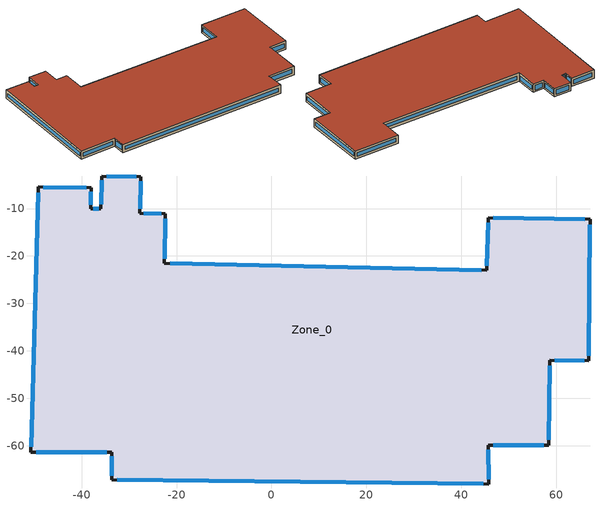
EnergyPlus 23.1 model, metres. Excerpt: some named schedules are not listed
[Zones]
Zone_0
 floor outside (90.1-2019 Nonresidential CZ 0 Exterior Floor (Mass)): 45.65,-11.95 67.11,-12.26 66.85,-42.12 58.67,-41.99 58.38,-59.84 45.67,-59.84 45.75,-68.04 -33.66,-67.17 -33.61,-61.37 -50.65,-61.4 -49.12,-5.47 -38.01,-5.66 -38.09,-10.02 -35.92,-10.05 -35.7,-3.15 -27.54,-3.34 -27.7,-11.04 -22.39,-11.12 -22.54,-21.54 45.37,-23.04 z4
 wall outside (UVal_0.2_Mass): 45.65,-11.95 45.37,-23.04 -22.54,-21.54 -22.39,-11.12 -27.7,-11.04 -27.54,-3.34 -35.7,-3.15 -35.92,-10.05 -38.09,-10.02 -38.01,-5.66 -49.12,-5.47 -50.65,-61.4 -33.61,-61.37 -33.66,-67.17 45.75,-68.04 45.67,-59.84 58.38,-59.84 58.67,-41.99 66.85,-42.12 67.11,-12.26 45.65,-11.95 z4:8
 window (90.1-2019 Nonresidential CZ 0 Glazing (Operable)): 45.62,-12.97 45.39,-22.02 / -39.03,-5.64 -48.1,-5.48 z5.02:6.98; 44.2,-23.01 -21.37,-21.57 / -49.15,-6.63 -50.62,-60.23 z5.17:6.83; -22.52,-20.54 -22.4,-12.12 z5.01:6.99; -23.22,-11.1 -26.86,-11.05 z4.83:7.17; -27.68,-10.1 -27.56,-4.28 z4.94:7.06; -28.5,-3.32 -34.74,-3.18 / 45.74,-67.08 45.68,-60.8 / 59.63,-42.01 65.9,-42.11 z4.96:7.04; -35.73,-4.07 -35.89,-9.14 z4.91:7.09; -36.43,-10.05 -37.58,-10.03 z4.5:7.5; -38.07,-9.25 -38.02,-6.42 z4.77:7.23; -49.57,-61.4 -34.69,-61.37 z5.08:6.92; -33.61,-62.23 -33.65,-66.31 z4.86:7.14; -32.48,-67.19 44.58,-68.02 z5.18:6.82; 46.71,-59.84 57.34,-59.84 z5.04:6.96; 58.4,-58.76 58.66,-43.08 z5.09:6.91; 66.86,-40.99 67.1,-13.39 z5.13:6.87; 66,-12.24 46.76,-11.97 z5.11:6.89
 roof outside (300mmInsulation 200mmConcrete): 45.65,-11.95 45.37,-23.04 -22.54,-21.54 -22.39,-11.12 -27.7,-11.04 -27.54,-3.34 -35.7,-3.15 -35.92,-10.05 -38.09,-10.02 -38.01,-5.66 -49.12,-5.47 -50.65,-61.4 -33.61,-61.37 -33.66,-67.17 45.75,-68.04 45.67,-59.84 58.38,-59.84 58.67,-41.99 66.85,-42.12 67.11,-12.26 z8
[Site:GroundTemperature:BuildingSurface]
18, 18, 18, 18, 18, 18, 18, 18, 18, 18, 18, 18
[Site:GroundReflectance]
0.2, 0.2, 0.2, 0.2, 0.2, 0.2, 0.2, 0.2, 0.2, 0.2, 0.2, 0.2
[Site:GroundReflectance:SnowModifier]
1, 1
[Site:WeatherStation]
Wind Sensor Height Above Ground {m}=10; Wind Speed Profile Exponent=0.22; Wind Speed Profile Boundary Layer Thickness {m}=370; Air Temperature Sensor Height Above Ground {m}=1.5
[SizingPeriod:WeatherFileConditionType] Use Weather File Daylight Saving Period=No; Use Weather File Rain and Snow Indicators=No
Name | Period Selection | Day Type
Extreme Summer Weather Period for Design | SummerExtreme | SummerDesignDay
Extreme Winter Weather Period for Design | WinterExtreme | WinterDesignDay
[Building]
Building: North Axis {deg}=0; Terrain=Suburbs; Loads Convergence Tolerance Value=0.04; Temperature Convergence Tolerance Value {deltaC}=0.25; Solar Distribution=FullExterior; Maximum Number of Warmup Days=25; Minimum Number of Warmup Days=6
[Construction]
UVal_0.2_Mass: Mineral Wool_0.194_UVal_0.2_Mass, General Concrete_0.2_UVal_0.2_Mass
90.1-2019 Nonresidential CZ 0 Exterior Floor (Mass): Stucco_0.025_90.1-2019 Nonresidential CZ 0 Exterior Floor (Mass), Mineral Wool_0.005244967487677573_90.1-2019 Nonresidential CZ 0 Exterior Floor (Mass), Concrete_0.102_90.1-2019 Nonresidential CZ 0 Exterior Floor (Mass), Carpet_0.02_90.1-2019 Nonresidential CZ 0 Exterior Floor (Mass)
300mmInsulation 200mmConcrete: XPS Board_0.3_300mmInsulation 200mmConcrete, General Concrete_0.2_300mmInsulation 200mmConcrete
90.1-2019 Nonresidential CZ 0 Glazing (Operable): 90.1-2019 Nonresidential CZ 0 Glazing (Operable)Window
[Material]
Mineral Wool_0.194_UVal_0.2_Mass: Roughness=Rough; @UVal_0.2_Mass:Mineral Wool-Thickness@ [m]=0.194; @UVal_0.2_Mass:Mineral Wool-Conductivity@ [W/m-K]=0.041; @UVal_0.2_Mass:Mineral Wool-Density@ [kg/m3]=155; @UVal_0.2_Mass:Mineral Wool-SpecificHeat@ [J/kg-K]=1130; @UVal_0.2_Mass:Mineral Wool-ThermalEmittance@=0.9; @UVal_0.2_Mass:Mineral Wool-SolarAbsorptance@=0.7; @UVal_0.2_Mass:Mineral Wool-VisibleAbsorptance@=0.7
General Concrete_0.2_UVal_0.2_Mass: Roughness=Rough; @UVal_0.2_Mass:General Concrete-Thickness@ [m]=0.2; @UVal_0.2_Mass:General Concrete-Conductivity@ [W/m-K]=2; @UVal_0.2_Mass:General Concrete-Density@ [kg/m3]=2400; @UVal_0.2_Mass:General Concrete-SpecificHeat@ [J/kg-K]=950; @UVal_0.2_Mass:General Concrete-ThermalEmittance@=0.9; @UVal_0.2_Mass:General Concrete-SolarAbsorptance@=0.7; @UVal_0.2_Mass:General Concrete-VisibleAbsorptance@=0.7
Stucco_0.025_90.1-2019 Nonresidential CZ 0 Exterior Floor (Mass): Roughness=Smooth; @90.1-2019 Nonresidential CZ 0 Exterior Floor (Mass):Stucco-Thickness@ [m]=0.025; @90.1-2019 Nonresidential CZ 0 Exterior Floor (Mass):Stucco-Conductivity@ [W/m-K]=0.72; @90.1-2019 Nonresidential CZ 0 Exterior Floor (Mass):Stucco-Density@ [kg/m3]=1856; @90.1-2019 Nonresidential CZ 0 Exterior Floor (Mass):Stucco-SpecificHeat@ [J/kg-K]=840; @90.1-2019 Nonresidential CZ 0 Exterior Floor (Mass):Stucco-ThermalEmittance@=0.9; @90.1-2019 Nonresidential CZ 0 Exterior Floor (Mass):Stucco-SolarAbsorptance@=0.7; @90.1-2019 Nonresidential CZ 0 Exterior Floor (Mass):Stucco-VisibleAbsorptance@=0.7
Mineral Wool_0.005244967487677573_90.1-2019 Nonresidential CZ 0 Exterior Floor (Mass): Roughness=Rough; @90.1-2019 Nonresidential CZ 0 Exterior Floor (Mass):Mineral Wool-Thickness@ [m]=0.00524497; @90.1-2019 Nonresidential CZ 0 Exterior Floor (Mass):Mineral Wool-Conductivity@ [W/m-K]=0.041; @90.1-2019 Nonresidential CZ 0 Exterior Floor (Mass):Mineral Wool-Density@ [kg/m3]=155; @90.1-2019 Nonresidential CZ 0 Exterior Floor (Mass):Mineral Wool-SpecificHeat@ [J/kg-K]=1130; @90.1-2019 Nonresidential CZ 0 Exterior Floor (Mass):Mineral Wool-ThermalEmittance@=0.9; @90.1-2019 Nonresidential CZ 0 Exterior Floor (Mass):Mineral Wool-SolarAbsorptance@=0.7; @90.1-2019 Nonresidential CZ 0 Exterior Floor (Mass):Mineral Wool-VisibleAbsorptance@=0.7
Concrete_0.102_90.1-2019 Nonresidential CZ 0 Exterior Floor (Mass): Roughness=Rough; @90.1-2019 Nonresidential CZ 0 Exterior Floor (Mass):Concrete-Thickness@ [m]=0.102; @90.1-2019 Nonresidential CZ 0 Exterior Floor (Mass):Concrete-Conductivity@ [W/m-K]=2; @90.1-2019 Nonresidential CZ 0 Exterior Floor (Mass):Concrete-Density@ [kg/m3]=2400; @90.1-2019 Nonresidential CZ 0 Exterior Floor (Mass):Concrete-SpecificHeat@ [J/kg-K]=950; @90.1-2019 Nonresidential CZ 0 Exterior Floor (Mass):Concrete-ThermalEmittance@=0.9; @90.1-2019 Nonresidential CZ 0 Exterior Floor (Mass):Concrete-SolarAbsorptance@=0.7; @90.1-2019 Nonresidential CZ 0 Exterior Floor (Mass):Concrete-VisibleAbsorptance@=0.7
Carpet_0.02_90.1-2019 Nonresidential CZ 0 Exterior Floor (Mass): Roughness=MediumRough; @90.1-2019 Nonresidential CZ 0 Exterior Floor (Mass):Carpet-Thickness@ [m]=0.02; @90.1-2019 Nonresidential CZ 0 Exterior Floor (Mass):Carpet-Conductivity@ [W/m-K]=0.06; @90.1-2019 Nonresidential CZ 0 Exterior Floor (Mass):Carpet-Density@ [kg/m3]=288; @90.1-2019 Nonresidential CZ 0 Exterior Floor (Mass):Carpet-SpecificHeat@ [J/kg-K]=1380; @90.1-2019 Nonresidential CZ 0 Exterior Floor (Mass):Carpet-ThermalEmittance@=0.9; @90.1-2019 Nonresidential CZ 0 Exterior Floor (Mass):Carpet-SolarAbsorptance@=0.7; @90.1-2019 Nonresidential CZ 0 Exterior Floor (Mass):Carpet-VisibleAbsorptance@=0.7
XPS Board_0.3_300mmInsulation 200mmConcrete: Roughness=Rough; @300mmInsulation 200mmConcrete:XPS Board-Thickness@ [m]=0.3; @300mmInsulation 200mmConcrete:XPS Board-Conductivity@ [W/m-K]=0.034; @300mmInsulation 200mmConcrete:XPS Board-Density@ [kg/m3]=35; @300mmInsulation 200mmConcrete:XPS Board-SpecificHeat@ [J/kg-K]=1400; @300mmInsulation 200mmConcrete:XPS Board-ThermalEmittance@=0.9; @300mmInsulation 200mmConcrete:XPS Board-SolarAbsorptance@=0.7; @300mmInsulation 200mmConcrete:XPS Board-VisibleAbsorptance@=0.7
General Concrete_0.2_300mmInsulation 200mmConcrete: Roughness=Rough; @300mmInsulation 200mmConcrete:General Concrete-Thickness@ [m]=0.2; @300mmInsulation 200mmConcrete:General Concrete-Conductivity@ [W/m-K]=2; @300mmInsulation 200mmConcrete:General Concrete-Density@ [kg/m3]=2400; @300mmInsulation 200mmConcrete:General Concrete-SpecificHeat@ [J/kg-K]=950; @300mmInsulation 200mmConcrete:General Concrete-ThermalEmittance@=0.9; @300mmInsulation 200mmConcrete:General Concrete-SolarAbsorptance@=0.7; @300mmInsulation 200mmConcrete:General Concrete-VisibleAbsorptance@=0.7
[WindowMaterial:SimpleGlazingSystem]
90.1-2019 Nonresidential CZ 0 Glazing (Operable)Window: @90.1-2019 Nonresidential CZ 0 Glazing (Operable)-UValue@=3.52052; @90.1-2019 Nonresidential CZ 0 Glazing (Operable)-SolarHeatGainCoefficient@=0.2; @90.1-2019 Nonresidential CZ 0 Glazing (Operable)-VisibleTransmittance@=0.22
[Zone]
Zone_0: Rotation [deg]=0; Type=1; Multiplier=1; Volume [m3]=22148.4; Area [m2]=5537.09; Zone Inside Convection Algorithm=TARP; Zone Outside Convection Algorithm=DOE-2
[People]
People Zone_0: Zone or ZoneList=Zone_0; OccupancySchedule=occOffice; Number of People Calculation Method=People/Area; PeopleDensity [person/m2]=0.7; Fraction Radiant=0.3; Sensible Heat Fraction=AUTOCALCULATE; Activity Level Schedule=Zone_0PeopleActivity; Carbon Dioxide Generation Rate [m3/s-W]=3.82e-08; Enable ASHRAE 55 Comfort Warnings=No; Mean Radiant Temperature Calculation Type=ZoneAveraged; Work Efficiency Schedule=Zone_0WorkEfficiency; Clothing Insulation Calculation Method=DynamicClothingModelASHRAE55; Air Velocity Schedule=AirSpeed 0; Thermal Comfort Model 1 Type=AdaptiveASH55
[ElectricEquipment]
Zone_0 Equipment: Zone or ZoneList=Zone_0; EquipmentAvailibilitySchedule=equipOffice; Design Level Calculation Method=Watts/Area; EquipmentPowerDensity [W/m2]=10; Fraction Latent=0; Fraction Radiant=.2; Fraction Lost=0
[Lights]
Zone_0 General lighting: Zone or ZoneList=Zone_0; LightsAvailibilitySchedule=lightsOffice; Design Level Calculation Method=Watts/Area; LightingPowerDensity [W/m2]=10; Return Air Fraction=0; Fraction Radiant=.42; Fraction Visible=.18; Fraction Replaceable=1
[Daylighting:Controls]
Zone_0_DaylCtrl: Zone=Zone_0; Daylighting Method=SplitFlux; @Zone_0-LightsAvailibilitySchedule@=lightsOffice; Lighting control type { 1 = continuous,2 = stepped,3 = continuous / off}=Continuous; Minimum Input Power Fraction for Continuous Dimming Control=0.1; Minimum Light Output Fraction for Continuous Dimming Control=0.1; Number of Stepped Control Steps=3; Probability Lighting will be Reset When Needed in Manual Stepped Control=1; Maximum Allowable Discomfort Glare Index=22; Daylighting Reference Point 1=Zone_0_DaylCtrlRefPt1; Fraction of Zone Controlled by Reference Point 1=1; @Zone_0-IlluminanceSetpoint@ [lux at Reference Point 1]=500
[ZoneVentilation:WindandStackOpenArea]
Zone_0NatVent_Buoy: Zone=Zone_0; Opening Area {m2}=501.294; Opening Area Fraction Schedule=NatVentAvail_Zone_0; Opening Effectiveness=0; Effective Angle {deg}=0; Height Difference {m}=0.449792; Discharge Coefficient for Opening=0.6; Minimum Indoor Temperature {C}=22; Maximum Indoor Temperature {C}=100; Delta Temperature {deltaC}=1; Minimum Outdoor Temperature {C}=0; Maximum Outdoor Temperature {C}=30; Maximum Wind Speed {m/s}=40
[ZoneInfiltration:DesignFlowRate]
Zone_0Infiltration: Zone or ZoneList=Zone_0; Schedule=On; Design Flow Rate Calculation Method=Flow/ExteriorArea; Flow per Exterior Surface Area [m3/s-m2]=0.00056896; @Zone_0-InfiltrationConstantCoefficient@=1; @Zone_0-InfiltrationTemperatureCoefficient@=0; @Zone_0-InfiltrationWindVelocityCoefficient@=0; @Zone_0-InfiltrationWindVelocitySquaredCoefficient@=0
[Zone equipment]
Zone_0: Zone_0 Ideal Loads Air
[Sizing:Zone]
Zone_0: Zone Cooling Design Supply Air Temperature Input Method=SupplyAirTemperature; Zone Cooling Design Supply Air Temperature {C}=12; Zone Heating Design Supply Air Temperature Input Method=SupplyAirTemperature; Zone Heating Design Supply Air Temperature {C}=35; Zone Cooling Design Supply Air Humidity Ratio {kgWater/kgDryAir}=0.009; Zone Heating Design Supply Air Humidity Ratio {kgWater/kgDryAir}=0.004; Design Specification Outdoor Air Object=Zone_0MinFreshAir; Zone Heating Sizing Factor=1.15; Zone Cooling Sizing Factor=1.15; Cooling Design Air Flow Method=DesignDay; Heating Design Air Flow Method=DesignDay
[ZoneControl:Thermostat]
Zone_0 Thermostat: Zone or ZoneList=Zone_0; Control Type Schedule=Zone_0_ZoneControlTypeSched; Control 1=Dual Setpoint - Zone Zone_0
[ThermostatSetpoint:DualSetpoint]
Dual Setpoint - Zone Zone_0: Heating Setpoint Temperature Schedule=Zone_0Heating_SP_Sch; Cooling Setpoint Temperature Schedule=Zone_0Cooling_SP_Sch
[DesignSpecification:OutdoorAir]
Zone_0MinFreshAir: Outdoor Air Method=Sum; @Zone_0-MinFreshAirPerson@ [m3/s-person]=0.01; @Zone_0-MinFreshAirArea@ [m3/s-m2]=0.001; MechVentSchedule=AllOn
[Schedule:Constant]
On: 1
AirSpeed 0: 0
Zone_0PeopleActivity: Any Number, 125.28
Zone_0WorkEfficiency: Any Number, 0
Zone_0_ZoneControlTypeSched: 4
[Schedule:Year]
occOffice: Fraction, occOffice_0, 1, 1, 12, 31
lightsOffice: Fraction, lightsOffice_0, 1, 1, 12, 31
equipOffice: Fraction, equipOffice_0, 1, 1, 12, 31
NatVentAvail_Zone_0: Fraction, NatVentAvail_Zone_0_0, 1, 1, 1, 7, NatVentAvail_Zone_0_1, 1, 8, 1, 14, NatVentAvail_Zone_0_2, 1, 15, 1, 21, NatVentAvail_Zone_0_3, 1, 22, 1, 28, NatVentAvail_Zone_0_4, 1, 29, 2, 4, NatVentAvail_Zone_0_5, 2, 5, 2, 11, NatVentAvail_Zone_0_6, 2, 12, 2, 18, NatVentAvail_Zone_0_7, 2, 19, 2, 25, NatVentAvail_Zone_0_8, 2, 26, 3, 4, NatVentAvail_Zone_0_9, 3, 5, 3, 11, NatVentAvail_Zone_0_10, 3, 12, 3, 18, NatVentAvail_Zone_0_11, 3, 19, 3, 25, NatVentAvail_Zone_0_12, 3, 26, 4, 1, NatVentAvail_Zone_0_13, 4, 2, 4, 8, NatVentAvail_Zone_0_14, 4, 9, 4, 15, NatVentAvail_Zone_0_15, 4, 16, 4, 22, NatVentAvail_Zone_0_16, 4, 23, 4, 29, NatVentAvail_Zone_0_17, 4, 30, 5, 6, NatVentAvail_Zone_0_18, 5, 7, 5, 13, NatVentAvail_Zone_0_19, 5, 14, 5, 20, NatVentAvail_Zone_0_20, 5, 21, 5, 27, NatVentAvail_Zone_0_21, 5, 28, 6, 3, NatVentAvail_Zone_0_22, 6, 4, 6, 10, NatVentAvail_Zone_0_23, 6, 11, 6, 17, NatVentAvail_Zone_0_24, 6, 18, 6, 24, NatVentAvail_Zone_0_25, 6, 25, 7, 1, NatVentAvail_Zone_0_26, 7, 2, 7, 8, NatVentAvail_Zone_0_27, 7, 9, 7, 15, NatVentAvail_Zone_0_28, 7, 16, 7, 22, NatVentAvail_Zone_0_29, 7, 23, 7, 29, NatVentAvail_Zone_0_30, 7, 30, 8, 5, NatVentAvail_Zone_0_31, 8, 6, 8, 12, NatVentAvail_Zone_0_32, 8, 13, 8, 19, NatVentAvail_Zone_0_33, 8, 20, 8, 26, NatVentAvail_Zone_0_34, 8, 27, 9, 2, NatVentAvail_Zone_0_35, 9, 3, 9, 9, NatVentAvail_Zone_0_36, 9, 10, 9, 16, NatVentAvail_Zone_0_37, 9, 17, 9, 23, NatVentAvail_Zone_0_38, 9, 24, 9, 30, NatVentAvail_Zone_0_39, 10, 1, 10, 7, NatVentAvail_Zone_0_40, 10, 8, 10, 14, NatVentAvail_Zone_0_41, 10, 15, 10, 21, NatVentAvail_Zone_0_42, 10, 22, 10, 28, NatVentAvail_Zone_0_43, 10, 29, 11, 4, NatVentAvail_Zone_0_44, 11, 5, 11, 11, NatVentAvail_Zone_0_45, 11, 12, 11, 18, NatVentAvail_Zone_0_46, 11, 19, 11, 25, NatVentAvail_Zone_0_47, 11, 26, 12, 2, NatVentAvail_Zone_0_48, 12, 3, 12, 9, NatVentAvail_Zone_0_49, 12, 10, 12, 16, NatVentAvail_Zone_0_50, 12, 17, 12, 23, NatVentAvail_Zone_0_51, 12, 24, 12, 30, NatVentAvail_Zone_0_52, 12, 31, 12, 31
[Schedule:Week:Daily]
occOffice_0: 395fe4a4-1e5b-494d-9ff9-90af0ca2e1f5, 0168c0a1-7ccf-4930-adc5-127b7787b5d8, 0168c0a1-7ccf-4930-adc5-127b7787b5d8, 0168c0a1-7ccf-4930-adc5-127b7787b5d8, 0168c0a1-7ccf-4930-adc5-127b7787b5d8, 0168c0a1-7ccf-4930-adc5-127b7787b5d8, 395fe4a4-1e5b-494d-9ff9-90af0ca2e1f5, 395fe4a4-1e5b-494d-9ff9-90af0ca2e1f5, 395fe4a4-1e5b-494d-9ff9-90af0ca2e1f5, 395fe4a4-1e5b-494d-9ff9-90af0ca2e1f5, 395fe4a4-1e5b-494d-9ff9-90af0ca2e1f5, 395fe4a4-1e5b-494d-9ff9-90af0ca2e1f5
lightsOffice_0: 395fe4a4-1e5b-494d-9ff9-90af0ca2e1f5, b480b4cd-de54-46f3-91ae-9539ea81e60f, b480b4cd-de54-46f3-91ae-9539ea81e60f, b480b4cd-de54-46f3-91ae-9539ea81e60f, b480b4cd-de54-46f3-91ae-9539ea81e60f, b480b4cd-de54-46f3-91ae-9539ea81e60f, 395fe4a4-1e5b-494d-9ff9-90af0ca2e1f5, 395fe4a4-1e5b-494d-9ff9-90af0ca2e1f5, 395fe4a4-1e5b-494d-9ff9-90af0ca2e1f5, 395fe4a4-1e5b-494d-9ff9-90af0ca2e1f5, 395fe4a4-1e5b-494d-9ff9-90af0ca2e1f5, 395fe4a4-1e5b-494d-9ff9-90af0ca2e1f5
equipOffice_0: 70089193-da17-404e-9115-ec46c2ea957f, 48e05ed8-0a40-4956-aef5-b96268b99ead, 48e05ed8-0a40-4956-aef5-b96268b99ead, 48e05ed8-0a40-4956-aef5-b96268b99ead, 48e05ed8-0a40-4956-aef5-b96268b99ead, 48e05ed8-0a40-4956-aef5-b96268b99ead, 70089193-da17-404e-9115-ec46c2ea957f, 70089193-da17-404e-9115-ec46c2ea957f, 70089193-da17-404e-9115-ec46c2ea957f, 70089193-da17-404e-9115-ec46c2ea957f, 70089193-da17-404e-9115-ec46c2ea957f, 70089193-da17-404e-9115-ec46c2ea957f
NatVentAvail_Zone_0_0: 664195e6-cd62-4893-9e86-dd969b83ef33, 96d76a28-0a75-4a35-b2a9-26458311f55c, 59687b0e-45a8-41ee-bae4-e9c9ddccab1b, b354bcba-de32-46d8-a4fe-5472b5fcadd5, e77c00cc-93bc-4bb9-9a9e-f77f0bbd9f80, ecb9641b-167e-4f2f-9059-22a8bfcde626, d9fa26eb-c07b-416a-a925-d5207fc3d7c5, 664195e6-cd62-4893-9e86-dd969b83ef33, 664195e6-cd62-4893-9e86-dd969b83ef33, 664195e6-cd62-4893-9e86-dd969b83ef33, 664195e6-cd62-4893-9e86-dd969b83ef33, 664195e6-cd62-4893-9e86-dd969b83ef33
NatVentAvail_Zone_0_1: 9ebf99de-148d-4377-a551-bd283524907a, b72fadeb-8e01-43f0-a53d-24f176f60fc3, 0a48c7e3-0e00-44ad-ab35-ff40917f43d6, 121e3d40-22de-4f63-aa94-834a225ec819, 0bf4433c-55ba-44a7-89a7-a95f7279e7e8, bce3bf35-9df3-44dc-8b45-baa323306b2b, 1b5bb7e1-057e-4e41-b44b-82d4c8e137ac, 9ebf99de-148d-4377-a551-bd283524907a, 9ebf99de-148d-4377-a551-bd283524907a, 9ebf99de-148d-4377-a551-bd283524907a, 9ebf99de-148d-4377-a551-bd283524907a, 9ebf99de-148d-4377-a551-bd283524907a
NatVentAvail_Zone_0_2: 270c601d-f2dd-425c-8c19-261989b34386, c7ce5e38-eae7-43d2-b88b-964580e83b6f, 0bf4433c-55ba-44a7-89a7-a95f7279e7e8, f1bfa324-b185-4b0b-a207-803c5a71a8c3, 96d76a28-0a75-4a35-b2a9-26458311f55c, 5a1ce807-6e91-4c78-8dd7-b7fc9395f3a2, deff816e-4a58-4e65-bfb2-5c19c1d1b6aa, 270c601d-f2dd-425c-8c19-261989b34386, 270c601d-f2dd-425c-8c19-261989b34386, 270c601d-f2dd-425c-8c19-261989b34386, 270c601d-f2dd-425c-8c19-261989b34386, 270c601d-f2dd-425c-8c19-261989b34386
NatVentAvail_Zone_0_3: 65394a35-3643-43cf-992d-b535f7d7fdac, 240b77b9-1f6f-4665-8327-51f8e3afc31b, 10ee0b7b-ff7c-4f25-bb77-24a375aba957, d884dddb-1d11-42cf-ad21-0a0b18c98299, 77315729-6f05-49f9-b745-ae4b3274213f, 664195e6-cd62-4893-9e86-dd969b83ef33, c7b64e5c-90fa-4828-9f8c-a031e82ca38f, 65394a35-3643-43cf-992d-b535f7d7fdac, 65394a35-3643-43cf-992d-b535f7d7fdac, 65394a35-3643-43cf-992d-b535f7d7fdac, 65394a35-3643-43cf-992d-b535f7d7fdac, 65394a35-3643-43cf-992d-b535f7d7fdac
NatVentAvail_Zone_0_4: 745aa282-0964-4d51-b0ef-5f18c1dbbdbc, 43b17aa9-cdd1-4318-8898-2118318e90d9, 548af0bd-7153-4922-8075-1115a97e2fa4, 1c990dad-d518-4bcc-aa02-8cac6a9b27bf, a310ed1c-1574-4bb3-b0f2-b3ca5518d58a, ef85817e-89f6-483f-a37d-bcbde0e28426, 43b17aa9-cdd1-4318-8898-2118318e90d9, 745aa282-0964-4d51-b0ef-5f18c1dbbdbc, 745aa282-0964-4d51-b0ef-5f18c1dbbdbc, 745aa282-0964-4d51-b0ef-5f18c1dbbdbc, 745aa282-0964-4d51-b0ef-5f18c1dbbdbc, 745aa282-0964-4d51-b0ef-5f18c1dbbdbc
NatVentAvail_Zone_0_5: e0f7633e-2170-43dc-b626-a49246cad809, 8f2150a0-0eaf-4687-bff3-a74230dcbde4, b891307c-1a11-4b06-9188-b2d7e0f318c4, 42be9da7-bdb9-4921-9aae-024e9553b5bc, e26ed5b4-69d4-4188-a355-f6f044423fa8, a3d1393d-688a-42d5-976f-220dc9913442, f1339ee4-dfbe-47d0-964d-fa8eb7c484c9, e0f7633e-2170-43dc-b626-a49246cad809, e0f7633e-2170-43dc-b626-a49246cad809, e0f7633e-2170-43dc-b626-a49246cad809, e0f7633e-2170-43dc-b626-a49246cad809, e0f7633e-2170-43dc-b626-a49246cad809
NatVentAvail_Zone_0_6: 8aba085e-8206-4649-a283-74ee42f0bb3c, ed84b619-2e81-43ac-88ff-ae3cf752e4d0, 21fd1884-09a1-4017-8229-80e0fa9a2322, 91f59c10-7e57-4bed-83a7-3e18535c242b, 0cc87ae5-0fc2-45a9-a9d3-d2659d30d05e, 195ad979-970b-4c60-a537-34cb01d320c5, 035f1ba5-8f59-426c-bf6c-3c6a972dc312, 8aba085e-8206-4649-a283-74ee42f0bb3c, 8aba085e-8206-4649-a283-74ee42f0bb3c, 8aba085e-8206-4649-a283-74ee42f0bb3c, 8aba085e-8206-4649-a283-74ee42f0bb3c, 8aba085e-8206-4649-a283-74ee42f0bb3c
NatVentAvail_Zone_0_7: 8152429b-f41b-43b4-af3a-3313a37271ac, 01cd59c5-c59d-4e21-b124-8417e8228e6f, e15662d7-8fc3-4acb-9eb9-453aa67a0ea4, 79e73840-f49f-46c0-9a92-a705e3d5252f, cdfd70d7-d10a-4322-a3dd-d1632d5f9f83, 5a13d37b-77e0-4515-96e7-dfac28e92d4b, 7020eea7-5bb3-4998-bbec-430492ded897, 8152429b-f41b-43b4-af3a-3313a37271ac, 8152429b-f41b-43b4-af3a-3313a37271ac, 8152429b-f41b-43b4-af3a-3313a37271ac, 8152429b-f41b-43b4-af3a-3313a37271ac, 8152429b-f41b-43b4-af3a-3313a37271ac
NatVentAvail_Zone_0_8: 6eb2865d-f89d-4346-bc7e-9ea263c110a1, aa30321f-a5da-4ab4-8a6e-40752f648de3, 044d23c7-f2a5-49b0-a819-67aae1034f13, be773f9f-465c-46f6-9a9c-c029c3f5c665, 12e1bad7-b521-4be5-ba00-e77c8551b8f4, 71c0d95b-b63c-42bb-9c43-42d309335a92, d42be87c-91c4-4925-9722-262e2fb80a05, 6eb2865d-f89d-4346-bc7e-9ea263c110a1, 6eb2865d-f89d-4346-bc7e-9ea263c110a1, 6eb2865d-f89d-4346-bc7e-9ea263c110a1, 6eb2865d-f89d-4346-bc7e-9ea263c110a1, 6eb2865d-f89d-4346-bc7e-9ea263c110a1
NatVentAvail_Zone_0_9: 8ddd5e33-627e-4aea-9460-0254134f00e8, 2db9a9c1-567d-47a4-8f68-11144678bc8a, d42be87c-91c4-4925-9722-262e2fb80a05, 1529099d-7424-4592-a5a2-d57e3799abc5, 3887747b-af3e-4f76-bca8-92eb4b1dcafd, 4a8c9ad9-24c4-4e26-bf95-ed44d21e9130, 32d272aa-c1a5-410c-b788-fd0994654a27, 8ddd5e33-627e-4aea-9460-0254134f00e8, 8ddd5e33-627e-4aea-9460-0254134f00e8, 8ddd5e33-627e-4aea-9460-0254134f00e8, 8ddd5e33-627e-4aea-9460-0254134f00e8, 8ddd5e33-627e-4aea-9460-0254134f00e8
NatVentAvail_Zone_0_10: d6a352c3-ceb1-45e6-8a91-96d273ba7004, d42be87c-91c4-4925-9722-262e2fb80a05, d169bb13-8d6e-42cf-a6fd-539b0f416e61, 8cf45311-578d-4330-ae81-bcde86d1a99e, adbd59b5-847c-4eee-86ca-afb13b35dd67, b15dcbf9-372e-4a18-ba0c-bcb129860169, 98ff980c-6e76-45ae-95c2-01b27972f8d9, d6a352c3-ceb1-45e6-8a91-96d273ba7004, d6a352c3-ceb1-45e6-8a91-96d273ba7004, d6a352c3-ceb1-45e6-8a91-96d273ba7004, d6a352c3-ceb1-45e6-8a91-96d273ba7004, d6a352c3-ceb1-45e6-8a91-96d273ba7004
NatVentAvail_Zone_0_11: d42be87c-91c4-4925-9722-262e2fb80a05, de929cb3-3192-4c6d-9410-012a9ec6a32a, 84838847-8441-4453-95cc-47ee4eef39be, 74f7b5db-7209-414c-9786-27bfb92f6179, 2c342ae8-301e-4836-ad08-68cfb2ab2bfa, b5ac3078-c31e-4a06-89cd-073be4eb8e36, a73ed744-e031-48c6-a37d-09e271f94dfb, d42be87c-91c4-4925-9722-262e2fb80a05, d42be87c-91c4-4925-9722-262e2fb80a05, d42be87c-91c4-4925-9722-262e2fb80a05, d42be87c-91c4-4925-9722-262e2fb80a05, d42be87c-91c4-4925-9722-262e2fb80a05
NatVentAvail_Zone_0_12: f4c866d7-acb6-4993-ab84-e8596a320d5a, 8d043ec7-0318-42e0-9cd4-e55942f8d372, c966acf7-8b3f-496c-a3c5-e85494abd688, c47f4b37-c77f-43b7-9c76-a725b9adfbbd, 09981e78-8a2b-4caf-9288-5993cf8b3b73, acb4a3d3-33d2-4950-8415-8f700e3bf1c0, 11c013f6-f426-4b8b-b2a4-839f0db5d50d, f4c866d7-acb6-4993-ab84-e8596a320d5a, f4c866d7-acb6-4993-ab84-e8596a320d5a, f4c866d7-acb6-4993-ab84-e8596a320d5a, f4c866d7-acb6-4993-ab84-e8596a320d5a, f4c866d7-acb6-4993-ab84-e8596a320d5a
NatVentAvail_Zone_0_13: fda4a339-f700-4df9-beda-d3af76bc5a5b, 9caeed45-1d5b-4fee-941a-4219fbb6adb5, cdbf2081-5045-4037-b319-07390eb6b376, e7a609be-8460-408d-a408-2608c4a2597d, e6388024-178b-4bf3-9093-f3cacd72c056, 7072f55c-1ba2-418a-abee-ea7984ae9967, 5903af8c-28de-4fc4-8448-d8996f9ed5d3, fda4a339-f700-4df9-beda-d3af76bc5a5b, fda4a339-f700-4df9-beda-d3af76bc5a5b, fda4a339-f700-4df9-beda-d3af76bc5a5b, fda4a339-f700-4df9-beda-d3af76bc5a5b, fda4a339-f700-4df9-beda-d3af76bc5a5b
NatVentAvail_Zone_0_14: 9c13e8c7-a463-4bf4-a83f-9eccc511d60e, e6599e4d-57de-45aa-83b6-c0bbac3dcd84, da3fd246-e684-4dc2-a150-84d0b2d3f4df, 43ca0d8b-e466-4e23-b490-f4043f89385c, 3cc00a08-c6b8-4c6c-b7d8-70952363a2dd, fdeb9b35-375f-4a4a-8e10-5e68ff3bc495, e450912b-2dc2-42dd-8162-696e43a3572f, 9c13e8c7-a463-4bf4-a83f-9eccc511d60e, 9c13e8c7-a463-4bf4-a83f-9eccc511d60e, 9c13e8c7-a463-4bf4-a83f-9eccc511d60e, 9c13e8c7-a463-4bf4-a83f-9eccc511d60e, 9c13e8c7-a463-4bf4-a83f-9eccc511d60e
NatVentAvail_Zone_0_15: 90cd120c-1bc5-4f9a-8b8f-0367de07aa96, 5aee0713-dec1-4fe6-a94f-c259888494ab, 3519e922-5526-46c9-9eb0-b9dadf792e69, c36fc8a3-aeee-493a-a3d1-605dc807de52, aabfde79-0be5-416a-aaa4-57cd87a815db, 44dd430c-330b-4c7d-8e41-41ffca6ddd80, 55ffdd66-097a-4c34-b375-636cdedc677d, 90cd120c-1bc5-4f9a-8b8f-0367de07aa96, 90cd120c-1bc5-4f9a-8b8f-0367de07aa96, 90cd120c-1bc5-4f9a-8b8f-0367de07aa96, 90cd120c-1bc5-4f9a-8b8f-0367de07aa96, 90cd120c-1bc5-4f9a-8b8f-0367de07aa96
NatVentAvail_Zone_0_16: 2c602810-bd45-4ee1-a10c-5fd167bcc824, 89399653-3b6a-4f99-9da5-ef33f6276729, b02a73a4-7d9c-4122-8aa4-4cc05008ce48, 585c29e3-01e7-4c07-b52b-937631a59f5d, a8db62d7-e319-4b98-ac2c-05060cca263f, 56803167-f9d1-4259-a86b-4eda18ed0e16, d6337392-9e91-4a5b-8294-8fe805133861, 2c602810-bd45-4ee1-a10c-5fd167bcc824, 2c602810-bd45-4ee1-a10c-5fd167bcc824, 2c602810-bd45-4ee1-a10c-5fd167bcc824, 2c602810-bd45-4ee1-a10c-5fd167bcc824, 2c602810-bd45-4ee1-a10c-5fd167bcc824
NatVentAvail_Zone_0_17: ee90d87d-5f20-48b4-ad06-e927d2fd9693, 43536f35-e12a-4276-9fd2-f1f132e2bb3f, 78a63909-22e5-44ae-b3ac-668933703a78, 340deb1a-b9f0-4e63-a6e1-62927e8edf31, d68e4653-2f99-4e81-9bb8-e2e32fa3cee1, 25e4f367-4915-42ae-a4ae-2bbaef7146d6, 8819a7e0-8814-4aa9-a9c5-9546a761389e, ee90d87d-5f20-48b4-ad06-e927d2fd9693, ee90d87d-5f20-48b4-ad06-e927d2fd9693, ee90d87d-5f20-48b4-ad06-e927d2fd9693, ee90d87d-5f20-48b4-ad06-e927d2fd9693, ee90d87d-5f20-48b4-ad06-e927d2fd9693
NatVentAvail_Zone_0_18: 4e6ac198-d112-4396-8a1c-b1eeb8e41b74, 056ece73-d5de-4c2f-85d9-d9f71655d1a6, 53cb0ea6-99fe-49ca-8539-4d2fa65321c7, 4e6ac198-d112-4396-8a1c-b1eeb8e41b74, b3b20498-ff48-42d6-b703-04ea7eff8d11, 05c9fffc-8a8d-4dba-9498-e10b404f6545, e9cc8dd5-f565-4af1-be8b-f7a2d272aad1, 4e6ac198-d112-4396-8a1c-b1eeb8e41b74, 4e6ac198-d112-4396-8a1c-b1eeb8e41b74, 4e6ac198-d112-4396-8a1c-b1eeb8e41b74, 4e6ac198-d112-4396-8a1c-b1eeb8e41b74, 4e6ac198-d112-4396-8a1c-b1eeb8e41b74
NatVentAvail_Zone_0_19: d3000edc-1aa6-4766-86e1-9d08d54af006, 05b23ade-ff33-40ea-b732-21a262ce628b, 4f8474c6-cd79-4d97-9846-6e16171499bc, bb5ee013-1d68-4ef5-a2d7-8d90e3e20fed, c3163752-fc6b-4eb6-a773-6a024081b07a, 845b960c-2a5e-45d1-bf0c-74980e640503, 60a89cc8-0781-4099-b4b4-674193a038ab, d3000edc-1aa6-4766-86e1-9d08d54af006, d3000edc-1aa6-4766-86e1-9d08d54af006, d3000edc-1aa6-4766-86e1-9d08d54af006, d3000edc-1aa6-4766-86e1-9d08d54af006, d3000edc-1aa6-4766-86e1-9d08d54af006
NatVentAvail_Zone_0_20: d04533c2-28a7-4779-b6e9-21e1195a23e0, 54600a21-635b-45d1-ac0b-e4f653007cb6, d3000edc-1aa6-4766-86e1-9d08d54af006, ff6b7146-bd1f-4819-b4a7-1f20817b0d5e, 88be0cd8-2bcc-40a2-8013-eba41451203a, 6dd6c021-a545-4711-bcd4-5c7876689da4, d61b14ee-ec5d-47c0-b9b1-6468feb06c76, d04533c2-28a7-4779-b6e9-21e1195a23e0, d04533c2-28a7-4779-b6e9-21e1195a23e0, d04533c2-28a7-4779-b6e9-21e1195a23e0, d04533c2-28a7-4779-b6e9-21e1195a23e0, d04533c2-28a7-4779-b6e9-21e1195a23e0
NatVentAvail_Zone_0_21: ae684a62-7709-44cd-930e-00c0ed488cd5, 8f2150a0-0eaf-4687-bff3-a74230dcbde4, 7268ee90-c526-4f1a-ae3f-8845fea2e006, 6e89d768-2580-416c-bf7c-fee539c4742d, c70e83f8-57d9-4286-b8fc-66da1521eae8, c2f32f51-82a3-4ebe-a0b3-8541c709e6f2, 181a5260-ca13-41bd-b03e-91f92dc43c13, ae684a62-7709-44cd-930e-00c0ed488cd5, ae684a62-7709-44cd-930e-00c0ed488cd5, ae684a62-7709-44cd-930e-00c0ed488cd5, ae684a62-7709-44cd-930e-00c0ed488cd5, ae684a62-7709-44cd-930e-00c0ed488cd5
NatVentAvail_Zone_0_22: e48abb72-5caa-4fbb-8915-e9f63e472b5d, 0c45ce62-6330-4d84-abc4-586baf916ce4, 111947d4-1191-4646-9c8f-d49c5d7f604a, 836bb301-bb3e-4fdc-ac0c-c637d7e41337, 2c2ced96-936b-4f9d-875c-96ba2b918a3c, 5f643d7a-da64-4f1a-b211-d5e73faaddc8, 9dca3efe-5e01-4825-a92e-7e12816541c1, e48abb72-5caa-4fbb-8915-e9f63e472b5d, e48abb72-5caa-4fbb-8915-e9f63e472b5d, e48abb72-5caa-4fbb-8915-e9f63e472b5d, e48abb72-5caa-4fbb-8915-e9f63e472b5d, e48abb72-5caa-4fbb-8915-e9f63e472b5d
NatVentAvail_Zone_0_23: dd6a58a6-4c04-4f44-aacd-101aa88a6843, 0d595d14-c04a-49f8-81d9-74a333037e2f, 6f8c04e1-0e8e-4590-b0c1-db68876a55db, 3cb2b0b2-2fdc-4042-83f1-31e93ed2fe94, 7122efe4-6c54-488d-a47a-866e3abc675b, 62ed00d9-7304-4468-baa6-795bce26a5e0, 9beb94ff-feab-43b3-895a-434decfd71a3, dd6a58a6-4c04-4f44-aacd-101aa88a6843, dd6a58a6-4c04-4f44-aacd-101aa88a6843, dd6a58a6-4c04-4f44-aacd-101aa88a6843, dd6a58a6-4c04-4f44-aacd-101aa88a6843, dd6a58a6-4c04-4f44-aacd-101aa88a6843
NatVentAvail_Zone_0_24: 794c1cc2-8be1-46fd-b1df-d30b26334bbb, cc05b7f4-b014-4f90-b5b9-bcc336e3831f, ebf61ba2-b2eb-46b9-8b3e-661d341f5d47, 0c0ae473-5b17-4b4a-aec7-03a9427d2a34, f55b6b83-a66c-4b8f-8307-ce28de071a59, 9b65bd3d-9b3a-40d1-8451-18d55e8884bb, 1e8a7a0b-951f-4e90-bb27-fb7829f2f97e, 794c1cc2-8be1-46fd-b1df-d30b26334bbb, 794c1cc2-8be1-46fd-b1df-d30b26334bbb, 794c1cc2-8be1-46fd-b1df-d30b26334bbb, 794c1cc2-8be1-46fd-b1df-d30b26334bbb, 794c1cc2-8be1-46fd-b1df-d30b26334bbb
NatVentAvail_Zone_0_25: b75af6a1-4147-4628-a2f5-09505478a7ab, 24687b61-3728-4086-8383-e769a2937dc1, d49dc678-3b43-4bbc-b69c-b145b1444430, 4b190b42-cf93-42ef-bd30-93d72b5f2728, b857ed1d-fcdb-4c86-9008-642d068e6e56, 34186bb6-6ab4-4b1b-8860-d2ef0c22051a, 723c9b43-a68b-44ed-b14b-600a2902647d, b75af6a1-4147-4628-a2f5-09505478a7ab, b75af6a1-4147-4628-a2f5-09505478a7ab, b75af6a1-4147-4628-a2f5-09505478a7ab, b75af6a1-4147-4628-a2f5-09505478a7ab, b75af6a1-4147-4628-a2f5-09505478a7ab
NatVentAvail_Zone_0_26: 76f04a3c-addf-48f6-9ff3-268885f5d293, 28abe84c-9819-4538-8444-87674c1a8d2d, ff089027-95e9-4ae0-9f94-882cd1fed018, 2b4b657a-8fb7-45e2-8a01-bf4baa39ab69, 5bd8fa51-c81c-413d-bb95-2086e4b10327, 4114b5f4-5b4d-4974-a822-a62afbb5934c, 18f63724-e37c-418b-b9f4-70099d2e079a, 76f04a3c-addf-48f6-9ff3-268885f5d293, 76f04a3c-addf-48f6-9ff3-268885f5d293, 76f04a3c-addf-48f6-9ff3-268885f5d293, 76f04a3c-addf-48f6-9ff3-268885f5d293, 76f04a3c-addf-48f6-9ff3-268885f5d293
NatVentAvail_Zone_0_27: 1f707872-0a62-42ab-aa10-a002c0199a44, b8efee5e-0386-428e-8095-13e2e70e320b, 8466bdd7-bf92-4949-80c8-3fd9219c029c, f3d8388a-263f-44da-9d90-31b1f36b77c4, 0bd29193-e067-40c0-bda8-574d0aaf86aa, 918983ae-22bb-4b98-ba22-85dec263bbf1, 0361cd25-4830-4bd8-b755-63d7e75aacc8, 1f707872-0a62-42ab-aa10-a002c0199a44, 1f707872-0a62-42ab-aa10-a002c0199a44, 1f707872-0a62-42ab-aa10-a002c0199a44, 1f707872-0a62-42ab-aa10-a002c0199a44, 1f707872-0a62-42ab-aa10-a002c0199a44
NatVentAvail_Zone_0_28: 1d67f547-0c9b-473d-8acd-5e129cdc2a5b, 90f008a6-7b2c-4ddb-8373-98a2a6ac3b8d, 6c0c12f5-eb27-431f-8690-398a5b0348af, 6531d9ef-44cf-4b00-8a61-472ff1110493, 340deb1a-b9f0-4e63-a6e1-62927e8edf31, 64660aa5-8380-4e71-89e1-efd251c38a20, ae684a62-7709-44cd-930e-00c0ed488cd5, 1d67f547-0c9b-473d-8acd-5e129cdc2a5b, 1d67f547-0c9b-473d-8acd-5e129cdc2a5b, 1d67f547-0c9b-473d-8acd-5e129cdc2a5b, 1d67f547-0c9b-473d-8acd-5e129cdc2a5b, 1d67f547-0c9b-473d-8acd-5e129cdc2a5b
NatVentAvail_Zone_0_29: 554e0c1d-0c9d-4362-8d4d-79c65cc3cd59, 3e564d25-8622-41c1-b808-5be11902da17, 2be8403a-f11f-4f11-985c-411556ec43ba, b829de3c-8f6e-4df4-8109-93a899b48a43, 340deb1a-b9f0-4e63-a6e1-62927e8edf31, 340deb1a-b9f0-4e63-a6e1-62927e8edf31, 610d1362-c502-4f56-891c-82ad85e42c2b, 554e0c1d-0c9d-4362-8d4d-79c65cc3cd59, 554e0c1d-0c9d-4362-8d4d-79c65cc3cd59, 554e0c1d-0c9d-4362-8d4d-79c65cc3cd59, 554e0c1d-0c9d-4362-8d4d-79c65cc3cd59, 554e0c1d-0c9d-4362-8d4d-79c65cc3cd59
NatVentAvail_Zone_0_30: ecaac183-ea10-4476-af3b-7e5331cb6460, d42be87c-91c4-4925-9722-262e2fb80a05, d23caa4e-6760-4a7e-b27f-0f999b5a1bb5, 819cd81d-0145-4ba3-9a6e-4f3ffdeb85a3, 74a8a907-3ad1-4ac9-a596-41d3930c5472, 5800e533-46db-4646-a1a2-8ec32b74f123, fe2f6be3-bd98-4de8-a205-e21724087a45, ecaac183-ea10-4476-af3b-7e5331cb6460, ecaac183-ea10-4476-af3b-7e5331cb6460, ecaac183-ea10-4476-af3b-7e5331cb6460, ecaac183-ea10-4476-af3b-7e5331cb6460, ecaac183-ea10-4476-af3b-7e5331cb6460
NatVentAvail_Zone_0_31: c5b563c0-c268-4250-8b61-efa29f50bcde, ff6b7146-bd1f-4819-b4a7-1f20817b0d5e, 2be8403a-f11f-4f11-985c-411556ec43ba, 24aab4f6-df41-4bd8-803b-35dbe9683aa9, 129f9e38-c298-4212-bfd4-62b33620868d, e2aab7f0-9e7e-4418-9ee7-a00012997e05, 1bc250c3-e029-4d82-86eb-5482bbba685b, c5b563c0-c268-4250-8b61-efa29f50bcde, c5b563c0-c268-4250-8b61-efa29f50bcde, c5b563c0-c268-4250-8b61-efa29f50bcde, c5b563c0-c268-4250-8b61-efa29f50bcde, c5b563c0-c268-4250-8b61-efa29f50bcde
NatVentAvail_Zone_0_32: 7e3f22a6-d3d2-4386-ab65-52be262843b4, f203b72a-e23e-4a68-8df9-04525835b09a, ab17778e-445b-4880-8199-2dd73e8546e8, bc6aa7b8-9b9a-4b02-8907-8ffc42195aa2, dbb16f09-0d6c-4094-9014-a16109c1fb59, defcdc72-1699-4382-8c59-ed251466f117, b4b644c7-954c-4544-af8b-e6a3c7fab55d, 7e3f22a6-d3d2-4386-ab65-52be262843b4, 7e3f22a6-d3d2-4386-ab65-52be262843b4, 7e3f22a6-d3d2-4386-ab65-52be262843b4, 7e3f22a6-d3d2-4386-ab65-52be262843b4, 7e3f22a6-d3d2-4386-ab65-52be262843b4
NatVentAvail_Zone_0_33: 6eb31b4f-9d9c-4cb0-84ca-c926577ca95b, 326482a1-40d4-44e6-8d6a-d07b5469a37c, f5db65d0-eacd-4630-a04f-e176a124c036, a99e2ac5-8b13-4c56-8e9c-eb48b91f62c8, 77f305af-1de1-46a8-883f-2bdce2c70deb, 7268ee90-c526-4f1a-ae3f-8845fea2e006, 9be37842-7dfb-48bb-b4db-90a663a24ec2, 6eb31b4f-9d9c-4cb0-84ca-c926577ca95b, 6eb31b4f-9d9c-4cb0-84ca-c926577ca95b, 6eb31b4f-9d9c-4cb0-84ca-c926577ca95b, 6eb31b4f-9d9c-4cb0-84ca-c926577ca95b, 6eb31b4f-9d9c-4cb0-84ca-c926577ca95b
NatVentAvail_Zone_0_34: ea3326a0-8740-42d0-b280-73674de0e519, ea48f0c3-5cbf-45d9-83ea-9f4e29ecaa7e, e6f08b09-ced1-4ce6-9617-d83c3a606e7a, a780be54-3329-42aa-a722-da1c56a4ce32, 11b079f7-8d5f-4f6d-af24-a60cea1ec228, 3790c1d9-58ae-42f1-add6-5bf0c0d33242, 7ed15e74-5796-4756-b7fd-a5530cf86f11, ea3326a0-8740-42d0-b280-73674de0e519, ea3326a0-8740-42d0-b280-73674de0e519, ea3326a0-8740-42d0-b280-73674de0e519, ea3326a0-8740-42d0-b280-73674de0e519, ea3326a0-8740-42d0-b280-73674de0e519
NatVentAvail_Zone_0_35: ec5f9d52-5682-4010-bfdd-6bd3a21b94b2, cfc178eb-d2d8-44ea-800d-71fbc4b636a6, 9ebf99de-148d-4377-a551-bd283524907a, 8a30311c-dfd6-46b4-b466-469553ed19a5, 035f1ba5-8f59-426c-bf6c-3c6a972dc312, b9c340e2-c656-4c66-bb10-b67e54e65989, 233a63c0-82ab-4c22-89f9-60776b3dc5bf, ec5f9d52-5682-4010-bfdd-6bd3a21b94b2, ec5f9d52-5682-4010-bfdd-6bd3a21b94b2, ec5f9d52-5682-4010-bfdd-6bd3a21b94b2, ec5f9d52-5682-4010-bfdd-6bd3a21b94b2, ec5f9d52-5682-4010-bfdd-6bd3a21b94b2
NatVentAvail_Zone_0_36: 35eb77a8-d171-41c5-a655-703a93816b63, d04533c2-28a7-4779-b6e9-21e1195a23e0, 9fdd2aaf-9790-4e14-b5bc-f9e088180881, 487d0841-9118-4ba8-9cb5-692d555b8d10, e27434f8-8e88-4020-9537-394bb943d945, 7f8292f5-0ddb-4e03-8d79-0b3e26f73e1e, d49dc678-3b43-4bbc-b69c-b145b1444430, 35eb77a8-d171-41c5-a655-703a93816b63, 35eb77a8-d171-41c5-a655-703a93816b63, 35eb77a8-d171-41c5-a655-703a93816b63, 35eb77a8-d171-41c5-a655-703a93816b63, 35eb77a8-d171-41c5-a655-703a93816b63
NatVentAvail_Zone_0_37: 340deb1a-b9f0-4e63-a6e1-62927e8edf31, ba6b5922-0b20-45e4-912e-7921f3b15cc2, c2860a54-d09a-4ca5-ba6f-4a28980c815e, 054a82de-88b6-4db2-a334-dec99de7eac5, cc3faceb-aee2-44f0-b914-c6f8381cae7d, 96d76a28-0a75-4a35-b2a9-26458311f55c, 94b2c192-5e77-461d-a7c4-6dbcb8b688bc, 340deb1a-b9f0-4e63-a6e1-62927e8edf31, 340deb1a-b9f0-4e63-a6e1-62927e8edf31, 340deb1a-b9f0-4e63-a6e1-62927e8edf31, 340deb1a-b9f0-4e63-a6e1-62927e8edf31, 340deb1a-b9f0-4e63-a6e1-62927e8edf31
NatVentAvail_Zone_0_38: da07c550-5623-48df-a571-d916a95ad933, 8c1c8589-4682-46dd-9315-84770e7474dd, 35eb77a8-d171-41c5-a655-703a93816b63, 07b0b1a6-bff4-4b16-81c1-c71129020d19, 21d7988b-8a7a-46c3-b6d3-4db96bc4686e, 5ef3cd85-d6fb-472a-985b-8892eb13f7da, c08c7990-d37d-4fd8-adb5-87a073b80f28, da07c550-5623-48df-a571-d916a95ad933, da07c550-5623-48df-a571-d916a95ad933, da07c550-5623-48df-a571-d916a95ad933, da07c550-5623-48df-a571-d916a95ad933, da07c550-5623-48df-a571-d916a95ad933
NatVentAvail_Zone_0_39: 7fd423ec-cc3a-4e5f-ab02-58c4c42a7de3, 24d4cd63-f70b-41a9-ad86-abc7bbd6c4a8, f9c818ee-519c-40f6-bf2f-72fcb26f83c7, 90d1a6a5-edf5-4a79-bedf-39ba6d0b4f3b, 7489747a-fa9c-407c-9bb6-b09b0392a11e, e358f310-cb3a-4124-80eb-ede93aaec3e2, 340deb1a-b9f0-4e63-a6e1-62927e8edf31, 7fd423ec-cc3a-4e5f-ab02-58c4c42a7de3, 7fd423ec-cc3a-4e5f-ab02-58c4c42a7de3, 7fd423ec-cc3a-4e5f-ab02-58c4c42a7de3, 7fd423ec-cc3a-4e5f-ab02-58c4c42a7de3, 7fd423ec-cc3a-4e5f-ab02-58c4c42a7de3
NatVentAvail_Zone_0_40: b829de3c-8f6e-4df4-8109-93a899b48a43, a8adb9f0-9284-4d5b-9eca-e5c74446652c, be45bb42-8565-4d09-9a80-3ce2d4e9c9f1, dd8cdd5e-7edd-4498-aae9-de230a1b895d, f88a7e63-710d-4ee9-8867-5ba86f818b34, 41d0979c-56db-4109-9a21-8ce600e6f041, e1f1ea8b-23eb-456a-9bc6-f1d715c945d5, b829de3c-8f6e-4df4-8109-93a899b48a43, b829de3c-8f6e-4df4-8109-93a899b48a43, b829de3c-8f6e-4df4-8109-93a899b48a43, b829de3c-8f6e-4df4-8109-93a899b48a43, b829de3c-8f6e-4df4-8109-93a899b48a43
NatVentAvail_Zone_0_41: e5de23de-e4f8-4fd3-b9d8-03b5f7b9eae9, 83ad7f44-fa4e-4d84-9263-94b8df6614cf, 641b52fd-00e8-4594-812b-72522cd3a5e4, 636ac854-8cf6-492b-b5da-2aa7c519fcb4, f8597658-be94-4c03-ade8-07849a194c80, 67f43a86-8cfb-45eb-8e09-aa403a1f9801, ffb4f994-1882-4d6c-93a9-a6e22b772b9e, e5de23de-e4f8-4fd3-b9d8-03b5f7b9eae9, e5de23de-e4f8-4fd3-b9d8-03b5f7b9eae9, e5de23de-e4f8-4fd3-b9d8-03b5f7b9eae9, e5de23de-e4f8-4fd3-b9d8-03b5f7b9eae9, e5de23de-e4f8-4fd3-b9d8-03b5f7b9eae9
NatVentAvail_Zone_0_42: 005df951-39ca-4abb-8113-208ec170e041, 539f9642-4f0a-43f6-bb43-e499c9f6a2f5, ad43591b-d8b8-428e-ab63-4d548a171ed9, 9ebf09b9-2aa6-4ba6-93c1-2f9b279f09dd, f88631f4-f5f5-4ddb-8bdb-d4464e60dfe2, 47a972ce-7975-4a0e-aa58-4c7fd2843e01, aefd93fa-f117-4c26-a236-b200b523a151, 005df951-39ca-4abb-8113-208ec170e041, 005df951-39ca-4abb-8113-208ec170e041, 005df951-39ca-4abb-8113-208ec170e041, 005df951-39ca-4abb-8113-208ec170e041, 005df951-39ca-4abb-8113-208ec170e041
NatVentAvail_Zone_0_43: 09028769-1eb9-4e99-b7e7-f7ee4aa732ef, a0ced804-39ac-4961-8b02-dc5a322b14e1, a91a9db3-54eb-4f8b-93c1-140eb697df3f, 379eaf4e-5482-4935-bbf5-48c464d56b61, 26296efc-0aa0-4278-9905-6d385ef78f4e, a50524e6-49bf-4bc4-8e45-8c6f622cf6ac, 7eb90958-666d-4a98-9065-308ffc91f47f, 09028769-1eb9-4e99-b7e7-f7ee4aa732ef, 09028769-1eb9-4e99-b7e7-f7ee4aa732ef, 09028769-1eb9-4e99-b7e7-f7ee4aa732ef, 09028769-1eb9-4e99-b7e7-f7ee4aa732ef, 09028769-1eb9-4e99-b7e7-f7ee4aa732ef
NatVentAvail_Zone_0_44: 24b26ae9-2f47-4a69-9424-217aaeca3880, 679e267e-0932-4f05-8344-c2269dddbe7b, 634f37e9-7dc3-41d1-8e43-d9aa5b968e22, b1c61444-37fc-4d0d-9473-92f9c2edc05f, 142be653-d8e9-4cc9-b81d-f7f3a37c53dc, 10ed921b-2f61-471b-a349-ac980514125c, 10662a01-9b37-4d96-b5f2-c18a070fa0a9, 24b26ae9-2f47-4a69-9424-217aaeca3880, 24b26ae9-2f47-4a69-9424-217aaeca3880, 24b26ae9-2f47-4a69-9424-217aaeca3880, 24b26ae9-2f47-4a69-9424-217aaeca3880, 24b26ae9-2f47-4a69-9424-217aaeca3880
NatVentAvail_Zone_0_45: f1e1cb84-cf6c-46aa-8e45-4cfca6bf6ec2, d42be87c-91c4-4925-9722-262e2fb80a05, fae1efd6-3387-44ff-8968-e0ff2bc89a66, 349faf8b-e8e6-4a85-ba0b-ccd65d2db2ee, f9c818ee-519c-40f6-bf2f-72fcb26f83c7, fab16be1-f14f-400d-8166-73e1b6bcbc3e, f1e1cb84-cf6c-46aa-8e45-4cfca6bf6ec2, f1e1cb84-cf6c-46aa-8e45-4cfca6bf6ec2, f1e1cb84-cf6c-46aa-8e45-4cfca6bf6ec2, f1e1cb84-cf6c-46aa-8e45-4cfca6bf6ec2, f1e1cb84-cf6c-46aa-8e45-4cfca6bf6ec2, f1e1cb84-cf6c-46aa-8e45-4cfca6bf6ec2
NatVentAvail_Zone_0_46: 99644f0b-6813-4064-a06f-5aa0554cf0b1, 539f9642-4f0a-43f6-bb43-e499c9f6a2f5, 1361f8d6-b5bd-4e5c-909a-9b5053605b6a, 1fa1078a-0f3e-4c6a-a0e5-edc0b1bf4b3f, ead7e89a-0773-4c82-8523-ae3d2a49a3d1, 2b9787d8-4007-4cae-86ca-9f082af0291e, 20d172a7-a282-419c-9a44-39591cb6d6f1, 99644f0b-6813-4064-a06f-5aa0554cf0b1, 99644f0b-6813-4064-a06f-5aa0554cf0b1, 99644f0b-6813-4064-a06f-5aa0554cf0b1, 99644f0b-6813-4064-a06f-5aa0554cf0b1, 99644f0b-6813-4064-a06f-5aa0554cf0b1
NatVentAvail_Zone_0_47: 08ba395b-4632-4a58-b62f-44641169c7ac, b162ec20-ae03-462b-9bde-9f4e87836860, dc12092b-8d5b-4ac3-a401-a6e6c3c3f7b2, 0ffe6c40-182f-4a47-af8f-fd2e983ae86e, f0b3dc26-e963-4224-9cac-211b2d24ad8d, 6842418b-bcaf-466a-919a-5c425aba1e0d, 3ab4dbc0-6149-48d3-964d-0127a9407960, 08ba395b-4632-4a58-b62f-44641169c7ac, 08ba395b-4632-4a58-b62f-44641169c7ac, 08ba395b-4632-4a58-b62f-44641169c7ac, 08ba395b-4632-4a58-b62f-44641169c7ac, 08ba395b-4632-4a58-b62f-44641169c7ac
NatVentAvail_Zone_0_48: 9be8da3c-18f6-4e7e-86a2-f76363333d4b, fb4a7bff-bdc4-4351-9eed-8f017d5baf21, 1b1de0c4-664f-449e-8bfd-aed5df56264c, 395fe4a4-1e5b-494d-9ff9-90af0ca2e1f5, 1b340815-ebd9-44d9-ae9b-faf54fd22a79, 498c7652-b7b6-47a7-becb-87751c1174e2, 8bc69eac-b246-4880-9301-9932118bd0d0, 9be8da3c-18f6-4e7e-86a2-f76363333d4b, 9be8da3c-18f6-4e7e-86a2-f76363333d4b, 9be8da3c-18f6-4e7e-86a2-f76363333d4b, 9be8da3c-18f6-4e7e-86a2-f76363333d4b, 9be8da3c-18f6-4e7e-86a2-f76363333d4b
NatVentAvail_Zone_0_49: 88df49da-c2d1-444c-a9c6-5dea3f94f648, b8ae6e7a-f67f-43f5-b168-b01771eea558, 3b28e2b3-d3e8-4a96-9f7e-b6f49f9d74e2, 2075c3f0-9e01-4a98-9c7d-d54640107a52, 9026b9dc-a6dc-4ac0-b535-3a858410a9fc, d408865c-177e-46e8-9fe1-a41eb216086b, 240498b4-34b9-4cae-94c3-6765f201fddf, 88df49da-c2d1-444c-a9c6-5dea3f94f648, 88df49da-c2d1-444c-a9c6-5dea3f94f648, 88df49da-c2d1-444c-a9c6-5dea3f94f648, 88df49da-c2d1-444c-a9c6-5dea3f94f648, 88df49da-c2d1-444c-a9c6-5dea3f94f648
